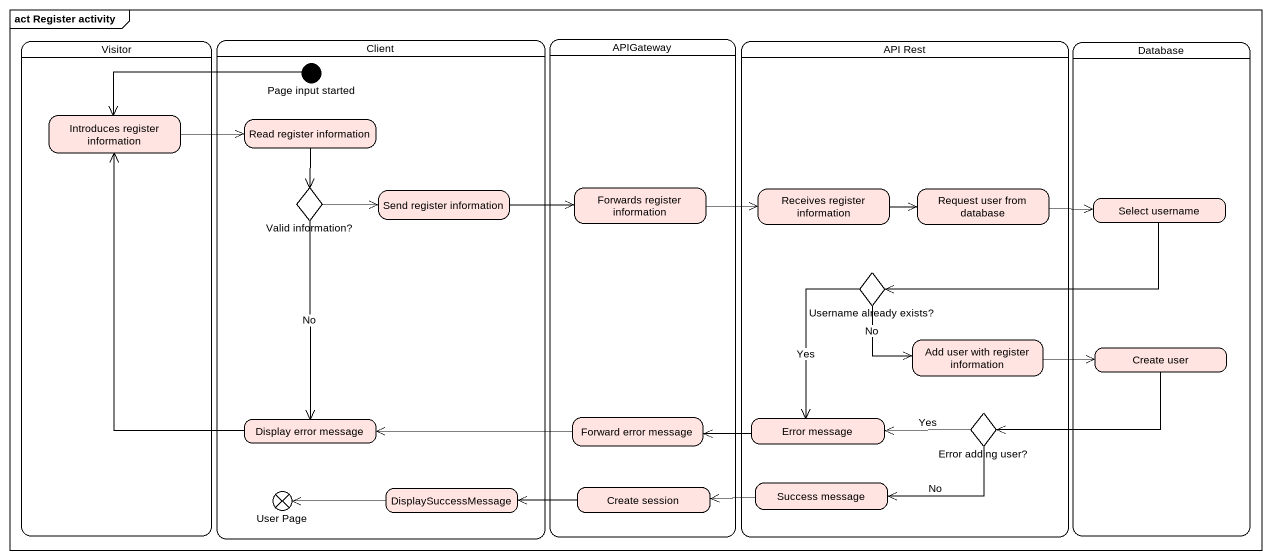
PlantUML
@startuml
mainframe act Register activity
hide empty description
state Visitor {
  state "Introduces register information" as Introduces_register #FFE4E1
}
state Client {
  state "Page input started" as Page_input_started <<start>>
  state "Read register information" as Read_register_information #FFE4E1
  state "Valid information?" as Valid_information <<choice>> #FFE4E1
  state "Send register information" as Send_register_information #FFE4E1
  state "Display error message" as Display_error_message #FFE4E1
  state DisplaySuccessMessage #FFE4E1
  state "User Page" as User_Page <<end>> #FFE4E1
}
state APIGateway {
  state "Forwards register information" as Forwards_register #FFE4E1
  state "Forward error message" as Forward_error_message #FFE4E1
  state "Create session" as Create_session #FFE4E1
}
state "API Rest" as API_Rest {
  state "Receives register information" as Receives_register #FFE4E1
  state "Request user from database" as Request_user_from_database #FFE4E1
  state "Username already exists?" as Username_already_exists <<choice>> #FFE4E1
  state "Add user with register information" as Add_user_with_register #FFE4E1
  state "Error message" as Error_message #FFE4E1
  state "Error adding user?" as Error_adding_user <<choice>> #FFE4E1
  state "Success message" as Success_message #FFE4E1
}
state "Database" as Database_ {
  state "Select username" as Select_username #FFE4E1
  state "Create user" as Create_user #FFE4E1
}
Page_input_started -left-> Introduces_register
Introduces_register -right-> Read_register_information
Read_register_information --> Valid_information
Valid_information -right-> Send_register_information
Valid_information --> Display_error_message : No
Send_register_information -right-> Forwards_register
Forwards_register -right-> Receives_register
Receives_register -right-> Request_user_from_database
Request_user_from_database -right-> Select_username
Select_username -left-> Username_already_exists
Username_already_exists --> Add_user_with_register : No
Username_already_exists --> Error_message : Yes
Add_user_with_register -right-> Create_user
Create_user -left-> Error_adding_user
Display_error_message -up-> Introduces_register
Forward_error_message -left-> Display_error_message
Error_message -left-> Forward_error_message
Error_adding_user -left-> Error_message : Yes
Error_adding_user -left-> Success_message : No
DisplaySuccessMessage -left-> User_Page
Create_session -left-> DisplaySuccessMessage
Success_message -left-> Create_session
@enduml
